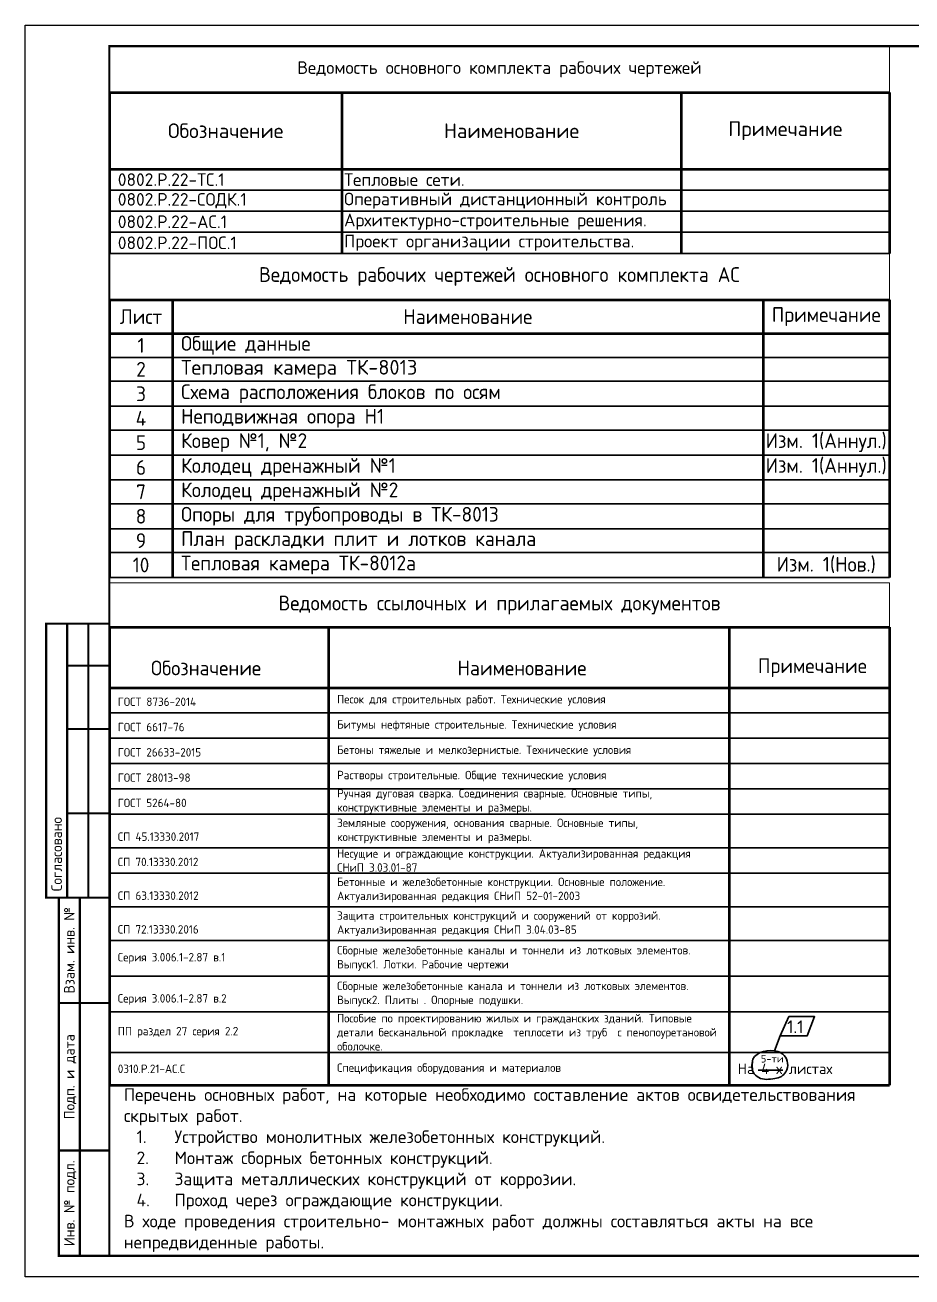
# Model space of a CAD drawing. Header units: metres. Extents: x -18 to 14983, y 1157 to 3877.
# Drawn here: x 6589.6 to 6800, y 2825.6 to 3122.6 of the extents above; entities that cross this region are included whole.
import ezdxf
from ezdxf.enums import TextEntityAlignment as Align

# ---------------------------------------------------------------- set-up
doc = ezdxf.new("R2010")
doc.units = ezdxf.units.M
for name, color, linetype, lineweight in [('Размер 3.5', 250, 'Continuous', 35), ('Размерный', 4, 'Continuous', 30), ('таблица', 250, 'Continuous', 35)]:
    doc.layers.add(name, color=color, linetype=linetype, lineweight=lineweight)
doc.styles.add('-ISOCPEUR-', font='isocpeur.ttf')
doc.styles.add('GOST', font='GOST_Common.ttf')

# ---------------------------------------------------------------- blocks, each defined once
blk = doc.blocks.new('*T191')
at = {"layer": 'Defpoints', "color": 8, "linetype": 'ByBlock', "lineweight": 0, "transparency": 16777216}
for p, q in [((0, 0), (185, 0)), ((0, 0), (0, -11)), ((185, 0), (185, -11))]:
    blk.add_line(p, q, dxfattribs=at)
at = {"layer": 'таблица', "color": 0, "lineweight": 50, "transparency": 16777216}
for p, q in [((0, -11), (185, -11)), ((0, -11), (0, -76.88)), ((15, -11), (15, -76.88)), ((155, -11), (155, -76.88)), ((185, -11), (185, -19)), ((0, -19), (185, -19)), ((185, -24.67), (185, -41.95))]:
    blk.add_line(p, q, dxfattribs=at)
at = {"layer": 'таблица', "lineweight": 50, "transparency": 16777216}
for p, q in [((185, -19), (185, -24.67)), ((185, -41.95), (185, -76.88))]:
    blk.add_line(p, q, dxfattribs=at)
at = {"layer": 'таблица', "lineweight": 30, "transparency": 16777216}
for p, q in [((0, -24.67), (15, -24.67)), ((0, -47.85), (15, -47.85)), ((0, -59.42), (15, -59.42)), ((0, -65.32), (15, -65.32)), ((0, -70.98), (15, -70.98)), ((0, -76.88), (15, -76.88))]:
    blk.add_line(p, q, dxfattribs=at)
at = {"layer": 'таблица', "color": 0, "lineweight": 30, "transparency": 16777216}
for p, q in [((15, -24.67), (155, -24.67)), ((0, -30.33), (185, -30.33)), ((0, -36.28), (185, -36.28)), ((0, -41.95), (185, -41.95)), ((15, -47.85), (155, -47.85)), ((0, -53.75), (155, -53.75)), ((15, -59.42), (155, -59.42)), ((15, -65.32), (155, -65.32)), ((15, -70.98), (155, -70.98)), ((15, -76.88), (155, -76.88))]:
    blk.add_line(p, q, dxfattribs=at)
at = {"layer": 'таблица', "transparency": 16777216}
for p, q in [((155, -24.67), (185, -24.67)), ((155, -47.85), (185, -47.85)), ((155, -53.75), (185, -53.75)), ((155, -59.42), (185, -59.42)), ((155, -65.32), (185, -65.32)), ((155, -70.98), (185, -70.98)), ((155, -76.88), (185, -76.88))]:
    blk.add_line(p, q, dxfattribs=at)
at = {"layer": 'таблица', "color": 7, "transparency": 16777216, "char_height": 3.5, "style": 'GOST'}
for s, insert, width, attachment_point in [('Ведомость рабочих чертежей основного комплекта АС', (92.5, -5.5), 182, 5), ('Лист', (7.5, -15), 12, 5), ('Наименование', (85, -15), 137, 5), ('Примечание', (170, -15), 27, 5), ('1', (7.5, -21.83), 14, 5), ('Общие данные ', (17, -21.83), 136, 4), ('2', (7.5, -27.5), 14, 5), ('{\\fISOCPEUR|b0|i0|c204|p34;\\C256;Тепловая камера ТК-8013\\P}', (17, -27.5), 136, 4), ('3', (7.5, -33.31), 14, 5), ('{\\C256;Схема расположения блоков по осям}', (17, -33.31), 136, 4), ('4', (7.5, -39.12), 14, 5), ('{\\C256;Неподвижная опора Н1}', (17, -39.12), 136, 4), ('5', (7.5, -44.9), 14, 5), ('{\\C256;Ковер №1, №2}', (17, -44.9), 136, 4), ('6', (7.5, -50.8), 14, 5), ('{\\C256;Колодец дренажный №1\\P}', (17, -50.8), 136, 4), ('7', (7.5, -56.58), 14, 5), ('{\\C256;Колодец дренажный №2}', (17, -56.58), 136, 4), ('8', (7.5, -62.37), 14, 5), ('{\\C256;Опоры для трубопроводы в ТК-8013\\P}', (17, -62.37), 136, 4), ('9', (7.5, -68.15), 14, 5), ('{\\C256;План раскладки плит и лотков канала\\P}', (17, -68.15), 136, 4), ('10', (7.5, -73.93), 14, 5), ('Тепловая камера ТК-8012а', (17, -73.93), 136, 4)]:
    blk.add_mtext(s, dxfattribs=dict(at, insert=insert, width=width, attachment_point=attachment_point))
at = {"layer": 'таблица', "color": 0, "transparency": 16777216, "char_height": 3.5, "width": 29, "attachment_point": 5, "style": 'GOST'}
for s, insert in [('Изм. 1(Аннул.)', (170, -44.9)), ('Изм. 1(Аннул.)', (170, -50.8)), ('Изм. 1(Нов.)', (170, -73.93))]:
    blk.add_mtext(s, dxfattribs=dict(at, insert=insert))
blk = doc.blocks.new('*T190')
at = {"layer": 'Defpoints', "color": 8, "linetype": 'ByBlock', "lineweight": 0, "transparency": 16777216}
for p, q in [((0, 0), (185, 0)), ((0, 0), (0, -10.52)), ((185, 0), (185, -10.52))]:
    blk.add_line(p, q, dxfattribs=at)
at = {"layer": 'таблица', "lineweight": 50, "transparency": 16777216}
for p, q in [((0, -10.52), (185, -10.52)), ((0, -10.52), (0, -119.14)), ((52, -10.52), (52, -119.14)), ((147, -10.52), (147, -119.14)), ((185, -10.52), (185, -119.14)), ((0, -24.87), (185, -24.87)), ((0, -119.14), (185, -119.14))]:
    blk.add_line(p, q, dxfattribs=at)
at = {"layer": 'таблица', "transparency": 16777216}
for p, q in [((0, -30.87), (185, -30.87)), ((0, -36.87), (185, -36.87)), ((0, -42.87), (185, -42.87)), ((0, -48.87), (185, -48.87)), ((0, -54.87), (185, -54.87)), ((0, -62.87), (185, -62.87)), ((0, -68.87), (185, -68.87)), ((0, -76.87), (185, -76.87)), ((0, -84.87), (185, -84.87)), ((0, -93.29), (185, -93.29)), ((0, -101.78), (185, -101.78)), ((0, -111.45), (185, -111.45))]:
    blk.add_line(p, q, dxfattribs=at)
at = {"layer": 'таблица', "color": 0, "transparency": 16777216}
for s, insert, char_height, width, attachment_point, style in [('Ведомость ссылочных и прилагаемых документов', (92.5, -5.26), 3.5, 165.2308, 5, 'GOST'), ('Обозначение', (9.88, -21.95), 3.5, 32.2308, 7, 'GOST'), ('Наименование', (82.55, -21.95), 3.5, 33.9077, 7, 'GOST'), ('Примечание', (153.81, -22.36), 3.5, 24.3794, 7, 'GOST'), ('Песок для строительных работ. Технические условия', (54, -27.87), 2, 91, 4, 'GOST'), ('ГОСТ 8736-2014', (2, -29.21), 2, 48, 7, 'GOST'), ('Битумы нефтяные строительные. Технические условия', (54, -33.87), 2, 91, 4, 'GOST'), ('ГОСТ 6617-76', (2, -35.21), 2, 48, 7, 'GOST'), ('Бетоны тяжелые и мелкозернистые. Технические условия', (54, -39.87), 2, 91, 4, 'GOST'), ('ГОСТ 26633-2015', (2, -41.21), 2, 48, 7, 'GOST'), ('ГОСТ 28013-98', (2, -47.21), 2, 48, 7, 'GOST'), ('Растворы строительные. Общие технические условия', (54, -45.87), 2, 91, 4, 'GOST'), ('Ручная дуговая сварка. Соединения сварные. Основные типы, конструктивные элементы и размеры.', (54, -51.87), 2, 91, 4, 'GOST'), ('ГОСТ 5264-80', (2, -53.21), 2, 48, 7, 'GOST'), ('Земляные сооружения, основания сварные. Основные типы, конструктивные элементы и размеры.', (54, -58.87), 2, 91, 4, 'GOST'), ('СП 45.13330.2017', (2, -61.21), 2, 48, 7, 'GOST'), ('СП 70.13330.2012', (2, -67.21), 2, 48, 7, 'GOST'), ('Несущие и ограждающие конструкции. Актуализированная редакция СНиП 3.03.01-87 ', (54, -65.87), 2, 91, 4, 'GOST'), ('Бетонные и железобетонные конструкции. Основные положение. Актуализированная редакция СНиП 52-01-2003', (54, -72.87), 2, 91, 4, 'GOST'), ('СП 63.13330.2012', (2, -75.21), 2, 48, 7, 'GOST'), ('Защита строительных конструкций и сооружений от коррозий. Актуализированная редакция СНиП 3.04.03-85', (54, -80.87), 2, 91, 4, 'GOST'), ('СП 72.13330.2016', (2, -83.21), 2, 48, 7, 'GOST'), ('Сборные железобетонные каналы и тоннели из лотковых элементов. Выпуск1. Лотки. Рабочие чертежи', (54, -89.08), 2, 91, 4, 'GOST'), ('Серия 3.006.1-2.87 в.1', (2, -89.08), 2, 48, 4, 'GOST'), ('Сборные железобетонные канала и тоннели из лотковых элементов. Выпуск2. Плиты . Опорные подушки.', (54, -97.54), 2, 91, 4, 'GOST'), ('Серия 3.006.1-2.87 в.2', (2, -100.12), 2, 48, 7, 'GOST'), ('Пособие по проектированию жилых и гражданских зданий. Типовые детали бесканальной прокладке  теплосети из труб  с пенопоуретановой оболочке.', (54, -106.62), 2, 91, 4, 'GOST'), ('ПП раздел 27 серия 2.2', (2, -106.62), 2, 48, 4, 'GOST'), ('0310.Р.21-АС.С', (2, -115.29), 2, 48, 4, 'GOST'), ('Спецификация оборудования и материалов', (54, -115.29), 2, 91, 4, 'GOST'), ('На 4-х листах', (149, -115.29), 2.5, 34, 4, '-ISOCPEUR-')]:
    blk.add_mtext(s, dxfattribs=dict(at, insert=insert, char_height=char_height, width=width, attachment_point=attachment_point, style=style))
blk = doc.blocks.new('*T343')
at = {"layer": 'Defpoints', "color": 8, "linetype": 'ByBlock', "lineweight": 0, "transparency": 16777216}
for p, q in [((0, 0), (185, 0)), ((0, 0), (0, -11)), ((185, 0), (185, -11))]:
    blk.add_line(p, q, dxfattribs=at)
at = {"layer": 'таблица', "color": 0, "lineweight": 50, "transparency": 16777216}
for p, q in [((0, -11), (185, -11)), ((0, -11), (0, -49.17)), ((55.16, -11), (55.16, -49.17)), ((135.58, -11), (135.58, -49.17)), ((185, -11), (185, -49.17)), ((0, -29.17), (185, -29.17))]:
    blk.add_line(p, q, dxfattribs=at)
at = {"layer": 'таблица', "color": 0, "lineweight": 30, "transparency": 16777216}
for p, q in [((0, -34.17), (185, -34.17)), ((0, -39.17), (185, -39.17)), ((0, -44.17), (185, -44.17)), ((0, -49.17), (185, -49.17))]:
    blk.add_line(p, q, dxfattribs=at)
at = {"layer": 'таблица', "color": 0, "transparency": 16777216, "char_height": 3, "style": '-ISOCPEUR-'}
for s, insert, width, attachment_point in [('Ведомость основного комплекта рабочих чертежей', (92.5, -5.5), 182, 5), ('{\\C7;0802.Р.22-ТС.1}', (2, -31.67), 51.157, 4), ('Тепловые сети. ', (55.66, -31.67), 79.427, 4), ('{\\C7;0802.Р.22-СОДК.1}', (2, -36.67), 51.157, 4), ('Оперативный дистанционный контроль', (55.66, -36.67), 79.427, 4), ('{\\C7;0802.Р.22-АС.1}', (2, -41.67), 51.157, 4), ('Архитектурно-строительные решения.', (55.66, -41.67), 79.427, 4), ('{\\C7;0802.Р.22-ПОС.1}', (2, -46.67), 51.157, 4), ('{\\C18;Проект организации строительства.}', (55.66, -46.67), 79.427, 4)]:
    blk.add_mtext(s, dxfattribs=dict(at, insert=insert, width=width, attachment_point=attachment_point))
at = {"layer": 'таблица', "color": 7, "transparency": 16777216, "char_height": 3.5, "attachment_point": 5, "style": '-ISOCPEUR-'}
for s, insert, width in [('Обозначение ', (27.58, -20.08), 52.157), ('Наименование ', (95.37, -20.08), 77.427), ('Примечание', (160.29, -20.08), 46.4161)]:
    blk.add_mtext(s, dxfattribs=dict(at, insert=insert, width=width))

msp = doc.modelspace()

# ---------------------------------------------------------------- linework, layer by layer
at = {"lineweight": 35}
for p, q in [((6767.3436, 2879.2586), (6768.7206, 2882.807)), ((6763.4712, 2874.6722), (6769.3224, 2874.6722))]:
    msp.add_line(p, q, dxfattribs=at)
msp.add_line((7191.0803, 2825.5891), (6761.5147, 2825.5891))
msp.add_lwpolyline([(6589.6472, 3122.5891), (7009.6472, 3122.5891), (7009.6472, 2825.5891), (6589.6472, 2825.5891)], close=True)
at = {"const_width": 0.5}
msp.add_lwpolyline([(6609.6472, 3117.5891), (7004.6472, 3117.5891), (7004.6472, 2830.5891), (6609.6472, 2830.5891)], close=True, dxfattribs=at)
for points in [[(6609.6472, 2915.5891), (6594.6472, 2915.5891), (6594.6472, 2980.5891), (6609.6472, 2980.5891)], [(6599.6472, 2980.5891), (6599.6472, 2915.5891)], [(6604.6472, 2980.5891), (6604.6472, 2915.5891)], [(6599.6472, 2970.5891), (6609.6472, 2970.5891)], [(6599.6472, 2955.5891), (6609.6472, 2955.5891)], [(6599.6472, 2935.5891), (6609.6472, 2935.5891)], [(6609.6472, 2830.5891), (6597.6472, 2830.5891), (6597.6472, 2915.5891), (6609.6472, 2915.5891)], [(6602.6472, 2915.5891), (6602.6472, 2830.5891)], [(6597.6472, 2890.5891), (6609.6472, 2890.5891)], [(6597.6472, 2855.5891), (6609.6472, 2855.5891)]]:
    msp.add_lwpolyline(points, dxfattribs=at)
at = {"color": 18, "lineweight": 35, "true_color": 0x000000}
msp.add_lwpolyline([(6770.7617, 2887.3759), (6776.8843, 2887.3482), (6775.1479, 2882.8209), (6768.7206, 2882.807), (6770.7617, 2887.4167)], dxfattribs=at)
msp.add_spline([(6762.2667, 2877.2609), (6762.2961, 2874.2113), (6763.6375, 2872.8993), (6767.4333, 2872.6712), (6769.003, 2873.1845), (6770.0304, 2874.2683), (6770.487, 2876.3218), (6769.6288, 2878.1375), (6768.2038, 2879.0478), (6762.2667, 2877.2609), (6762.0107, 2875.238)], degree=3, dxfattribs=at)

# ---------------------------------------------------------------- block references
for name, p in [('*T343', (6609.6472, 3117.5891)), ('*T191', (6609.6472, 3068.4224)), ('*T190', (6609.6472, 2990.258))]:
    msp.add_blockref(name, p)

# ---------------------------------------------------------------- texts
at = {"style": 'GOST'}
msp.add_text('Согласовано', height=2.5, rotation=90, dxfattribs=at).set_placement((6597.1472, 2917.0891), align=Align.MIDDLE_LEFT)
for s, p in [('Взам. инв. №', (6600.1472, 2903.0891)), ('Подп. и дата', (6600.1472, 2873.0891)), ('Инв. № подл.', (6600.1472, 2843.0891))]:
    msp.add_text(s, height=2.5, rotation=90, dxfattribs=at).set_placement(p, align=Align.MIDDLE_CENTER)
at = {"layer": 'Размер 3.5', "color": 0, "insert": (6613.0892, 2870.3518), "char_height": 3, "width": 178.136276, "attachment_point": 1, "style": '-ISOCPEUR-'}
msp.add_mtext('{\\C256;Перечень основных работ, на которые необходимо составление актов освидетельствования скрытых работ.\\P\\pi-9,l12,t12;1.^IУстройство монолитных железобетонных конструкций.\\P2.^IМонтаж сборных бетонных конструкций.\\P3.^IЗащита металлических конструкций от коррозии.\\P4.^IПроход через ограждающие конструкции.\\P\\pi0,l0,tz;В ходе проведения строительно- монтажных работ должны составляться акты на все непредвиденные работы.}', dxfattribs=at)
at = {"layer": 'Размерный', "color": 0, "style": '-ISOCPEUR-'}
for s, height, p in [('1.1', 3, (6770.3669, 2883.4509)), ('5-ти', 1.8, (6764.1256, 2876.4667))]:
    msp.add_text(s, height=height, dxfattribs=at).set_placement(p)

doc.saveas('drawing.dxf')
